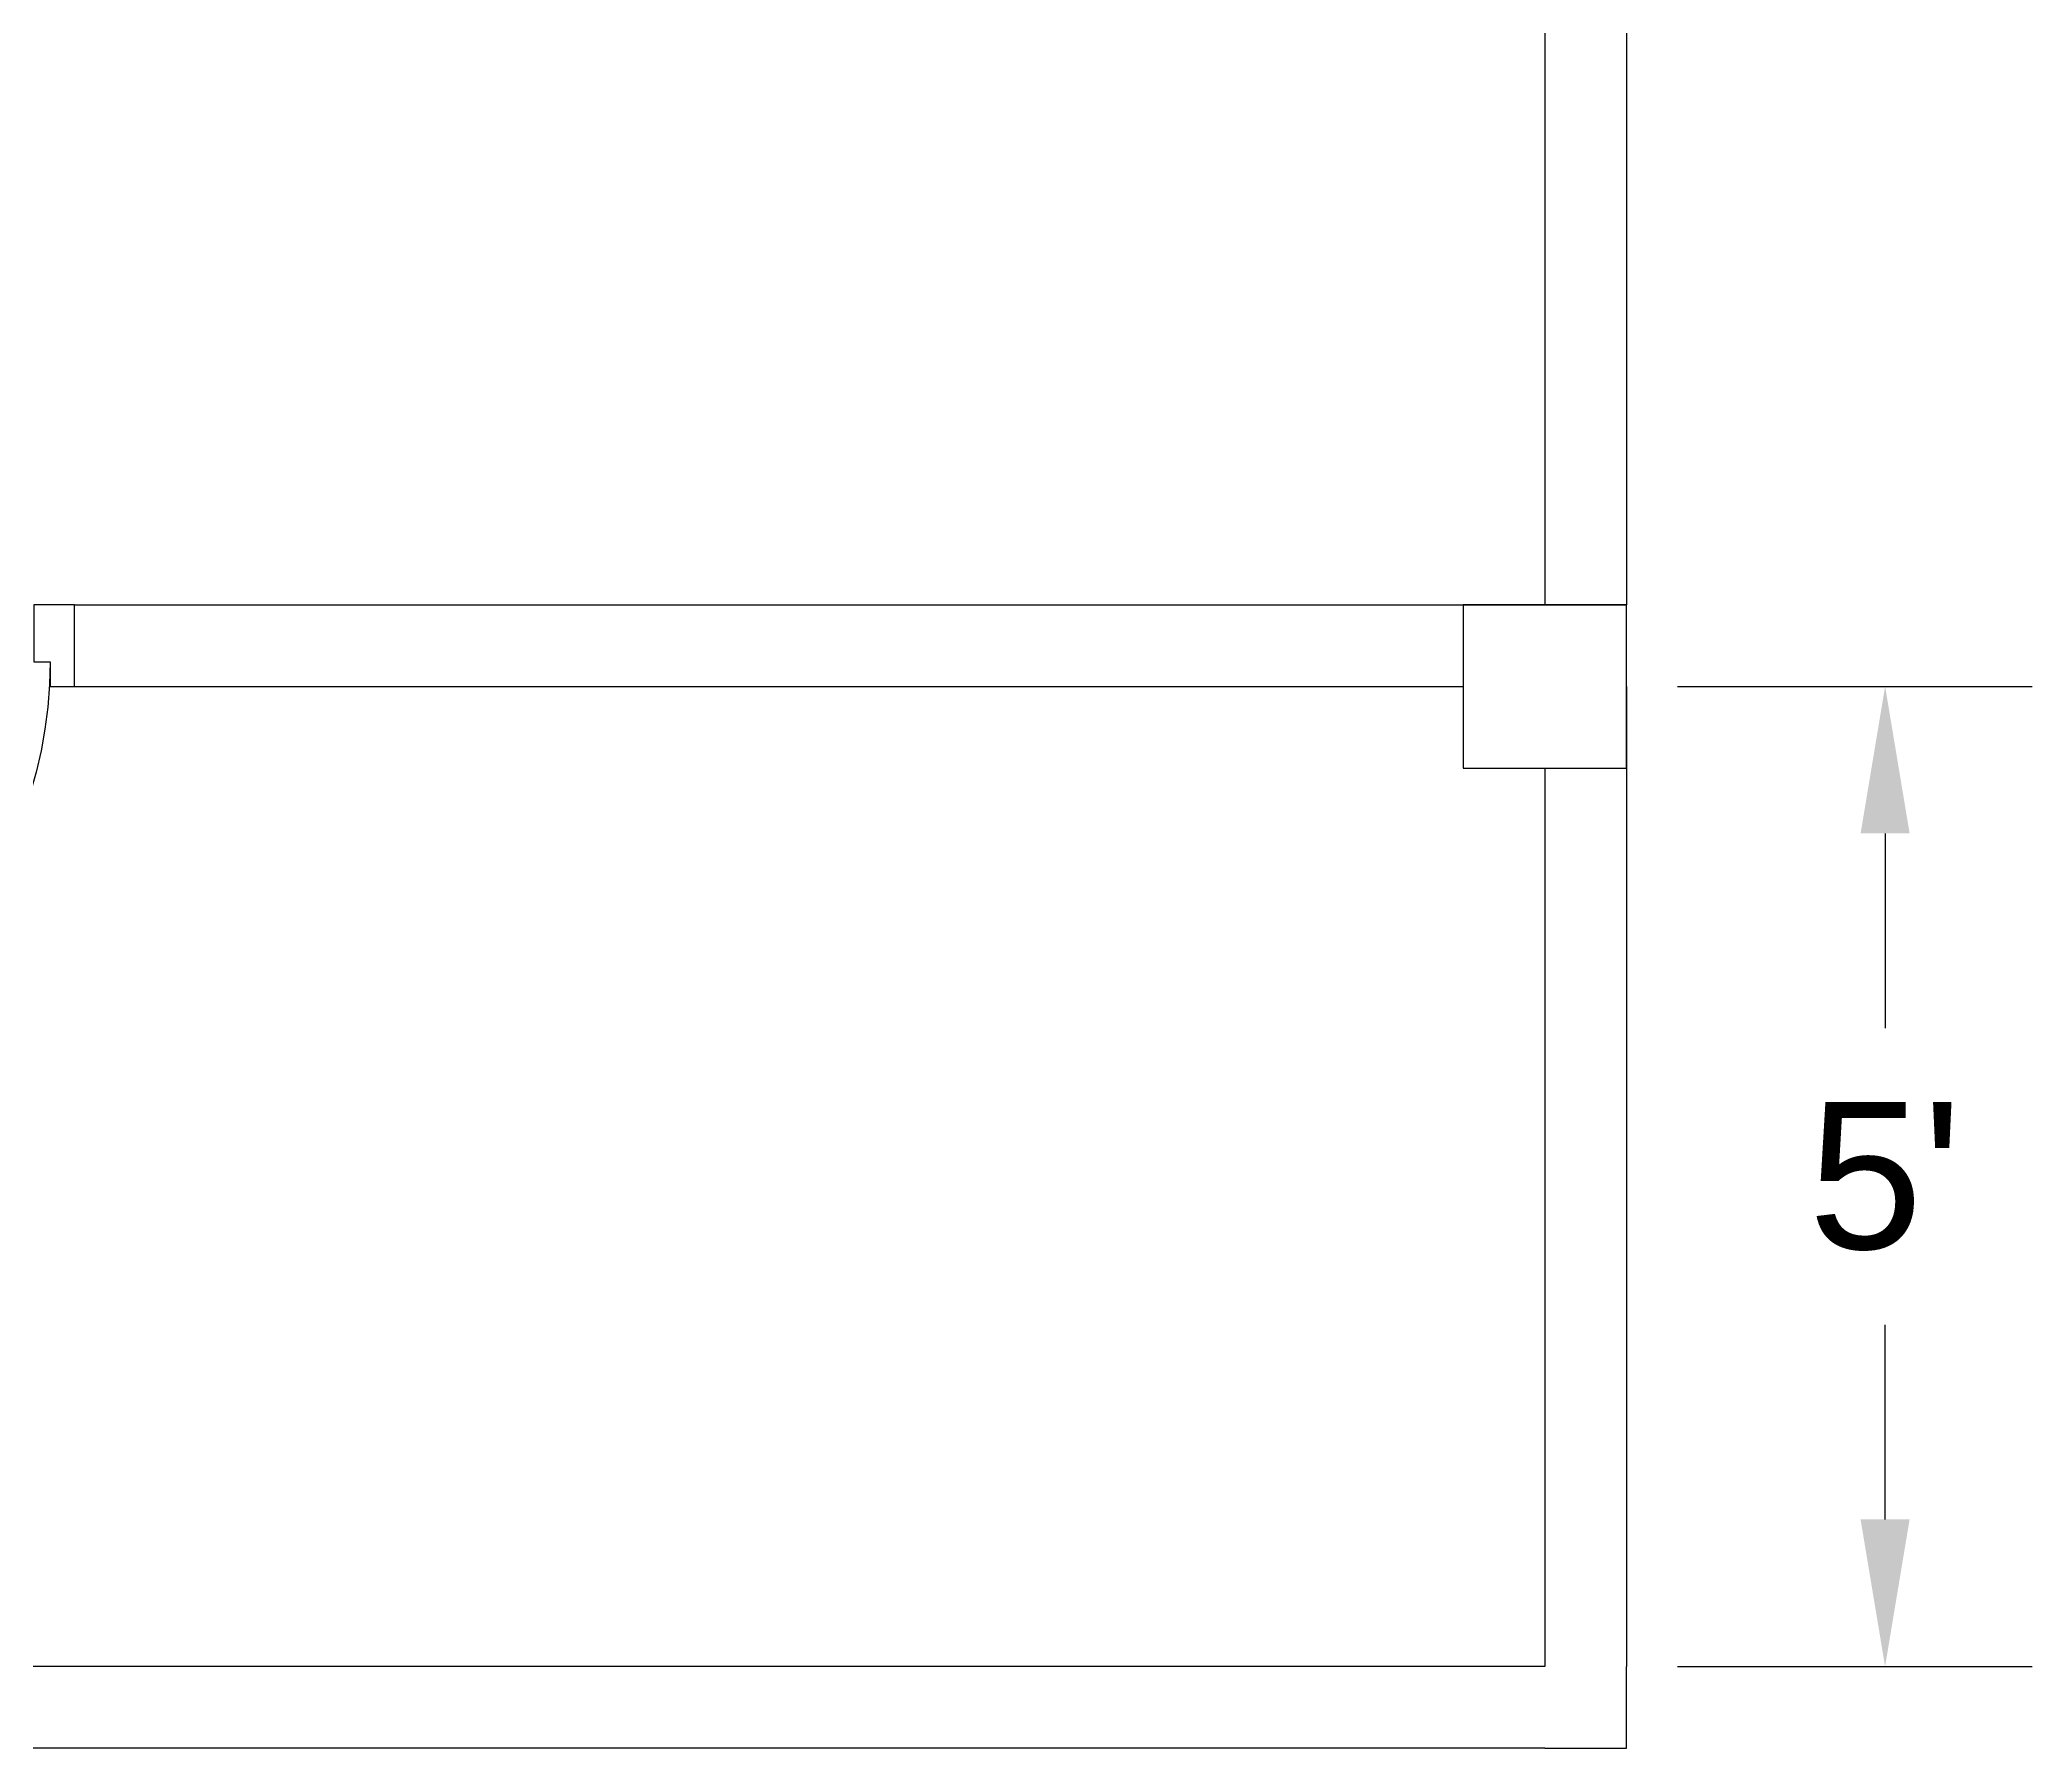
# Model space of a CAD drawing. Header units: inches. Extents: x 18 to 466, y 0 to 309.
# Drawn here: x 344.5 to 466.4, y 86.8 to 191.4 of the extents above; entities that cross this region are included whole.
import ezdxf

# ---------------------------------------------------------------- set-up
doc = ezdxf.new("R2010")
doc.units = ezdxf.units.IN
doc.header["$MEASUREMENT"] = 0
doc.styles.get("Standard").update_dxf_attribs({"font": 'arial.ttf'})
doc.dimstyles.new('Annotative', dxfattribs={"dimscale": 0, "dimtxt": 0.18, "dimasz": 0.18, "dimexe": 0.18, "dimexo": 0.0625, "dimgap": 0.09, "dimtad": 0, "dimtih": 1, "dimtoh": 1, "dimdec": 1, "dimzin": 0, "dimdsep": 46, "dimlunit": 4, "dimtxsty": 'Standard', "dimcen": 0.09, "dimadec": 0, "dimazin": 0, "dimtfac": 1, "dimtdec": 1, "dimtofl": 0, "dimtmove": 0, "dimatfit": 3, "dimfxl": 1, "dimtolj": 1, "dimtzin": 0, "dimarcsym": 0})

# ---------------------------------------------------------------- blocks, each defined once
blk = doc.blocks.new('30 inch Door')
for p, q in [((-3.5, 2.5), (-30.48, 2.5)), ((-3.5, 1.5), (-30.5, 1.5))]:
    blk.add_line(p, q)
for points in [[(0, 30), (0, 27.5), (-3.5, 27.5), (-3.5, 28.5), (-5, 28.5), (-5, 30), (0, 30)], [(0, 0), (0, 2.5), (-3.5, 2.5), (-3.5, 1.5), (-5, 1.5), (-5, 0), (0, 0)]]:
    blk.add_lwpolyline(points, close=True)
blk.add_arc((-3.5, 1.5), 27, 90, 180)
blk = doc.blocks.new('*D30')
at = {"color": 0, "lineweight": -2}
for p, q in [((444.73, 151.85), (466.43, 151.85)), ((457.43, 142.85), (457.43, 130.93)), ((457.43, 100.85), (457.43, 112.77)), ((444.73, 91.85), (466.43, 91.85))]:
    blk.add_line(p, q, dxfattribs=at)
at = {"color": 0}
for points in [[(455.93, 142.85), (458.93, 142.85), (457.43, 151.85)], [(455.93, 100.85), (458.93, 100.85), (457.43, 91.85)]]:
    blk.add_solid(points, dxfattribs=at)
at = {"layer": 'Defpoints', "color": 0}
for p in [(441.61, 151.85), (441.61, 91.85), (457.43, 91.85)]:
    blk.add_point(p, dxfattribs=at)
at = {"color": 0, "insert": (457.43, 121.85), "char_height": 9, "attachment_point": 5}
blk.add_mtext("\\A1;5'", dxfattribs=at)

msp = doc.modelspace()

# ---------------------------------------------------------------- linework, layer by layer
for p, q in [((441.61, 276.85), (441.61, 156.85)), ((436.61, 271.85), (436.61, 156.85)), ((346.61, 156.85), (431.61, 156.85)), ((431.61, 156.85), (441.61, 156.85)), ((346.61, 151.85), (431.61, 151.85)), ((441.61, 151.85), (441.61, 91.85)), ((436.61, 146.85), (436.61, 91.85)), ((436.61, 91.85), (316.61, 91.85)), ((441.61, 86.85), (441.61, 91.85)), ((436.61, 86.85), (316.61, 86.85)), ((436.61, 86.85), (441.61, 86.85))]:
    msp.add_line(p, q)
msp.add_lwpolyline([(441.61, 156.85), (431.61, 156.85), (431.61, 146.85), (441.61, 146.85)], close=True)

# ---------------------------------------------------------------- block references
at = {"xscale": -1, "rotation": 270}
msp.add_blockref('30 inch Door', (316.61, 156.85), dxfattribs=at)

# ---------------------------------------------------------------- dimensions: what is measured, and where the dimension line sits
dim = msp.add_linear_dim(base=(457.43, 91.85), p1=(441.61, 151.85), p2=(441.61, 91.85), angle=90, dimstyle='Annotative')
dim.commit()
dim.dimension.update_dxf_attribs({"geometry": '*D30', "text_midpoint": (457.43, 121.85)})

doc.saveas('drawing.dxf')
